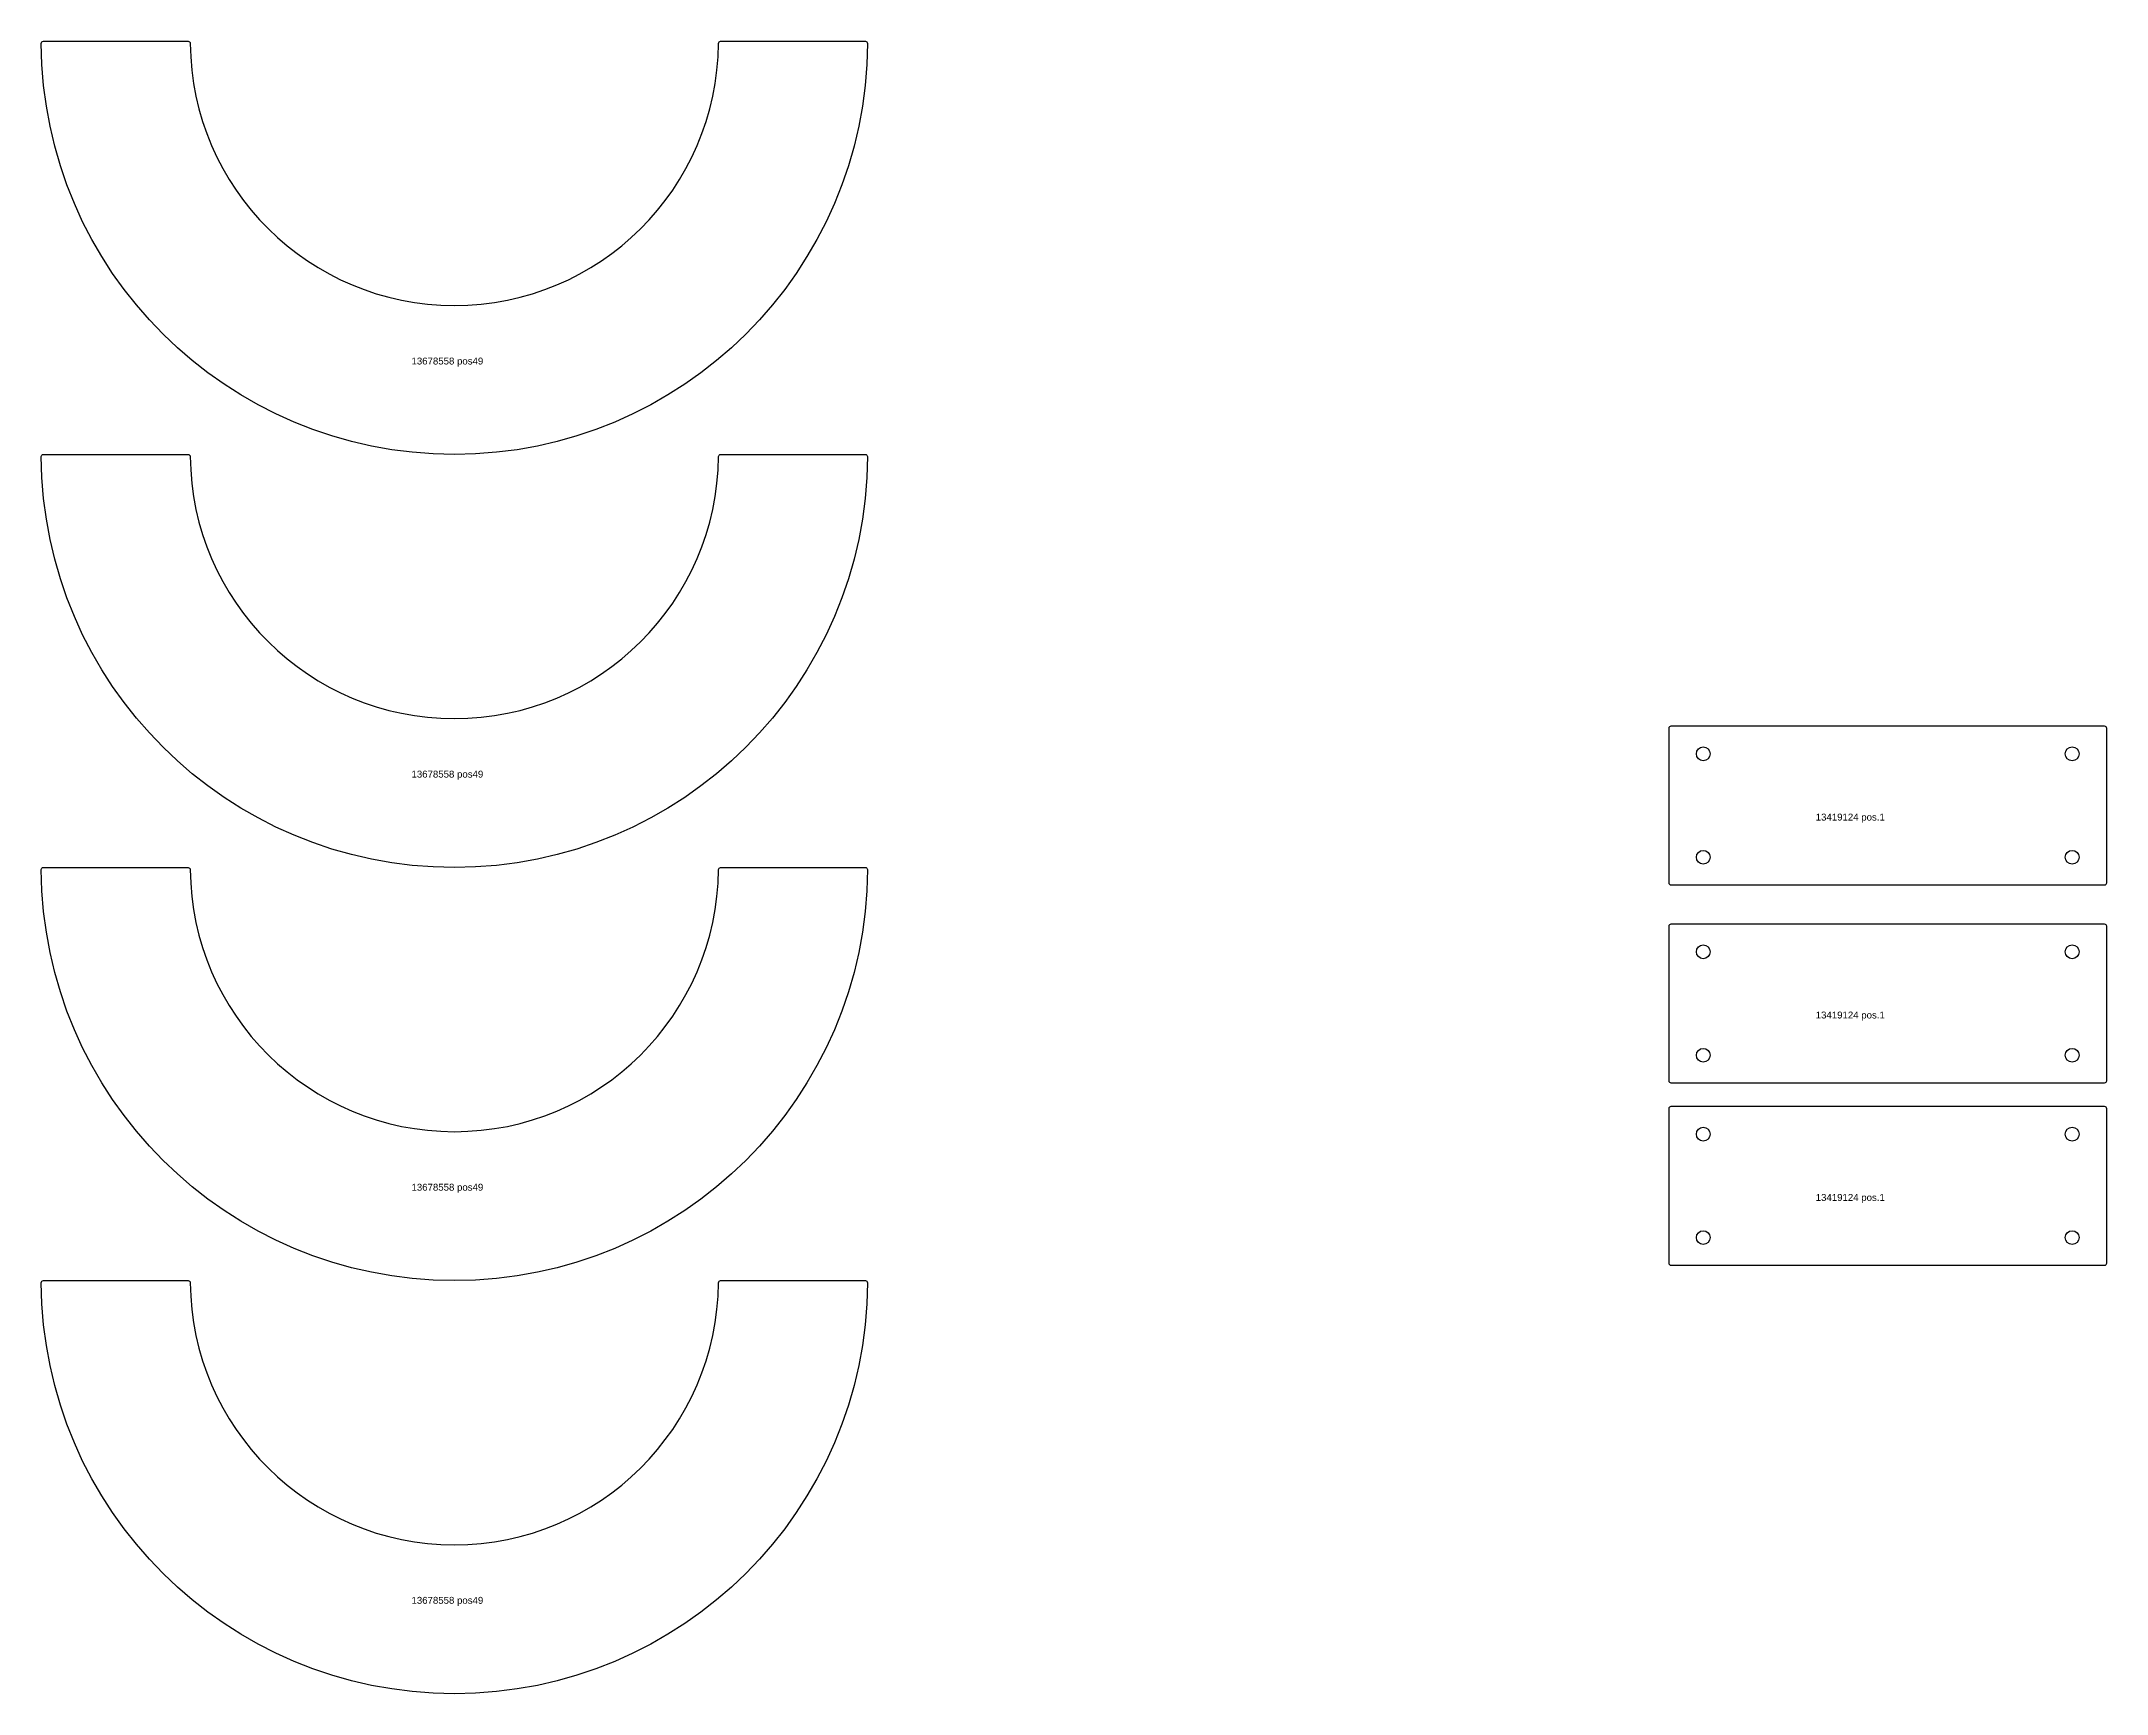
# Model space of a CAD drawing. Header units: millimetres. Extents: x 1850 to 4844, y 803 to 3199.
import ezdxf

# ---------------------------------------------------------------- set-up
doc = ezdxf.new("R2010")
doc.units = ezdxf.units.MM
doc.layers.add('Texto', color=3, linetype='Continuous')
doc.styles.get("Standard").update_dxf_attribs({"font": 'arial.ttf'})

msp = doc.modelspace()

# ---------------------------------------------------------------- linework, layer by layer
for points in [[(2062.5, 3198.6, -0.411939), (2065.5, 3195.6, 0.992258), (2831.5, 3195.6, -0.411939), (2834.5, 3198.6), (3044.5, 3198.6, -0.415689), (3047.5, 3195.6, -0.994979), (1849.5, 3195.6, -0.415689), (1852.5, 3198.6)], [(2062.5, 2599.6, -0.411939), (2065.5, 2596.6, 0.992258), (2831.5, 2596.6, -0.411939), (2834.5, 2599.6), (3044.5, 2599.6, -0.415689), (3047.5, 2596.6, -0.994979), (1849.5, 2596.6, -0.415689), (1852.5, 2599.6)], [(4844.4, 1978.4), (4844.4, 2202.4, 0.414214), (4841.4, 2205.4), (4212.4, 2205.4, 0.414214), (4209.4, 2202.4), (4209.4, 1978.4, 0.414214), (4212.4, 1975.4), (4841.4, 1975.4, 0.414214)], [(2062.5, 2000.6, -0.411939), (2065.5, 1997.6, 0.992258), (2831.5, 1997.6, -0.411939), (2834.5, 2000.6), (3044.5, 2000.6, -0.415689), (3047.5, 1997.6, -0.994979), (1849.5, 1997.6, -0.415689), (1852.5, 2000.6)], [(4844.4, 1691.4), (4844.4, 1915.4, 0.414214), (4841.4, 1918.4), (4212.4, 1918.4, 0.414214), (4209.4, 1915.4), (4209.4, 1691.4, 0.414214), (4212.4, 1688.4), (4841.4, 1688.4, 0.414214)], [(4844.4, 1426.9), (4844.4, 1650.9, 0.414214), (4841.4, 1653.9), (4212.4, 1653.9, 0.414214), (4209.4, 1650.9), (4209.4, 1426.9, 0.414214), (4212.4, 1423.9), (4841.4, 1423.9, 0.414214)], [(2062.5, 1401.6, -0.411939), (2065.5, 1398.6, 0.992258), (2831.5, 1398.6, -0.411939), (2834.5, 1401.6), (3044.5, 1401.6, -0.415689), (3047.5, 1398.6, -0.994979), (1849.5, 1398.6, -0.415689), (1852.5, 1401.6)]]:
    msp.add_lwpolyline(points, format="xyb", close=True)
for centre in [(4259.4, 2165.4), (4794.4, 2165.4), (4259.4, 2015.4), (4794.4, 2015.4), (4259.4, 1878.4), (4794.4, 1878.4), (4259.4, 1728.4), (4794.4, 1728.4), (4259.4, 1613.9), (4794.4, 1613.9), (4259.4, 1463.9), (4794.4, 1463.9)]:
    msp.add_circle(centre, 10)

# ---------------------------------------------------------------- texts
at = {"layer": 'Texto', "char_height": 10, "attachment_point": 1}
for s, insert in [('13678558 pos49', (2386.3, 2740)), ('13678558 pos49', (2386.3, 2141)), ('13419124 pos.1', (4422.5, 2078.7)), ('13419124 pos.1', (4422.5, 1791.7)), ('13678558 pos49', (2386.3, 1542)), ('13419124 pos.1', (4422.5, 1527.2)), ('13678558 pos49', (2386.3, 943))]:
    msp.add_mtext_dynamic_manual_height_columns(s, width=403.638, gutter_width=12.5, heights=[0], dxfattribs=dict(at, insert=insert))

doc.saveas('drawing.dxf')
